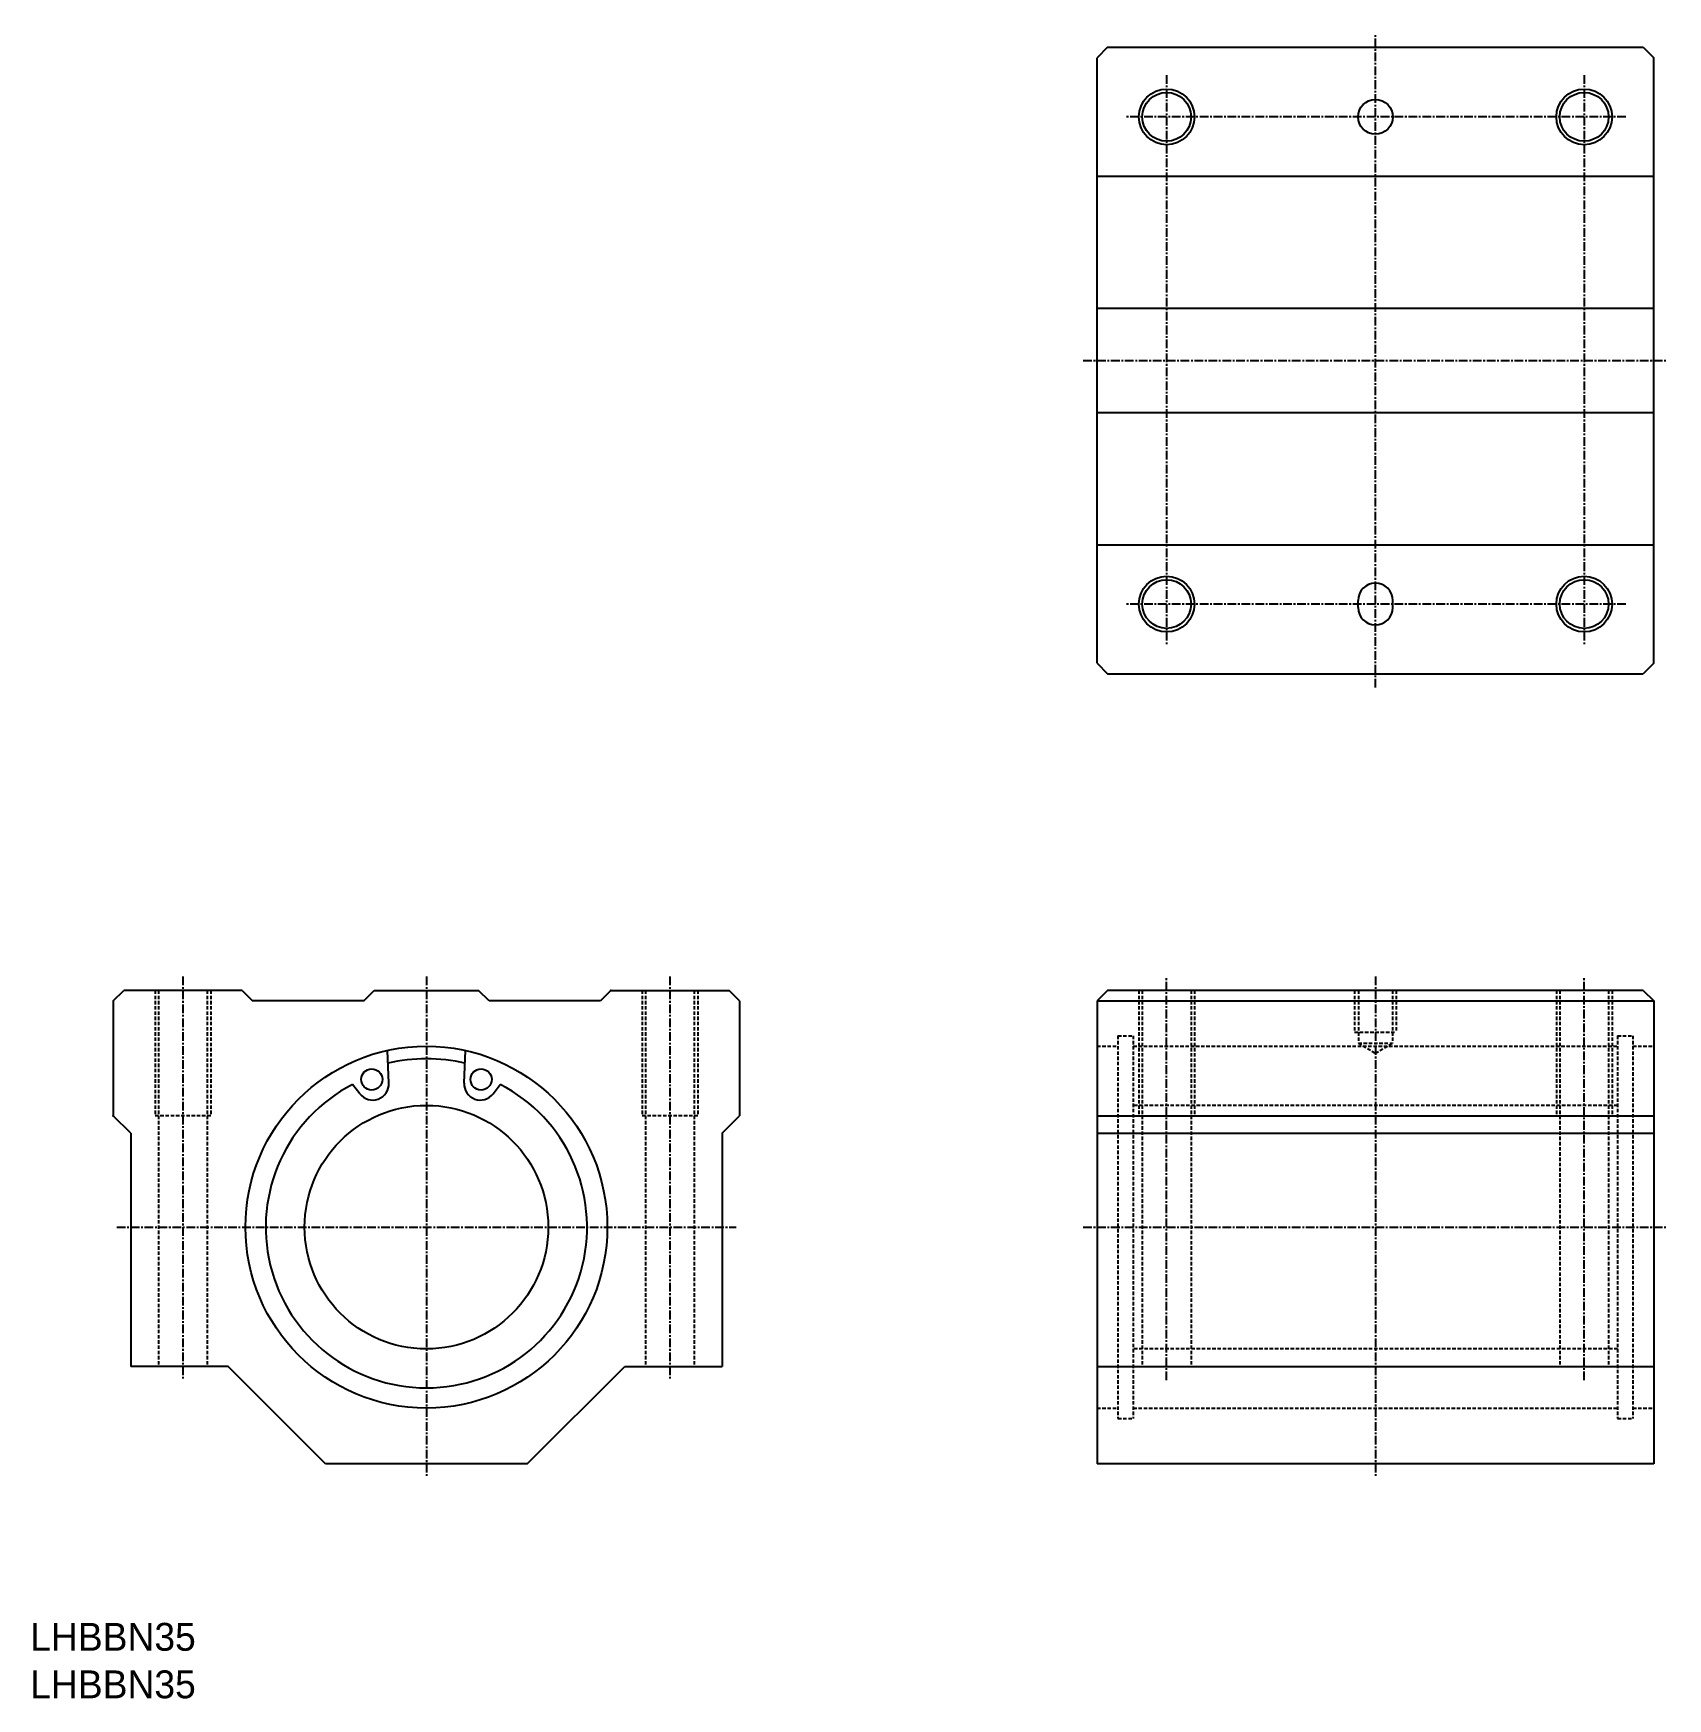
# Model space of a CAD drawing. Extents: x 1384 to 1619, y -1022 to -783.
import ezdxf

# ---------------------------------------------------------------- set-up
doc = ezdxf.new("R2010")
doc.units = 0
doc.linetypes.add('CENTER', pattern=[2, 1.25, -0.25, 0.25, -0.25])
doc.linetypes.add('DASHED', pattern=[0.75, 0.5, -0.25])
doc.layers.get('0').update_dxf_attribs({"linetype": 'CONTINUOUS'})
doc.layers.add('CENTER', color=1, linetype='CENTER')

msp = doc.modelspace()

# ---------------------------------------------------------------- linework, layer by layer
at = {"color": 7, "linetype": 'CONTINUOUS'}
for p, q in [((1538.37, -784.96), (1536.87, -786.46)), ((1536.87, -873.46), (1536.87, -786.46)), ((1538.37, -784.96), (1615.37, -784.96)), ((1615.37, -784.96), (1616.87, -786.46)), ((1616.87, -873.46), (1616.87, -786.46)), ((1536.87, -803.46), (1616.87, -803.46)), ((1536.87, -822.46), (1616.87, -822.46)), ((1536.87, -837.46), (1616.87, -837.46)), ((1536.87, -856.46), (1616.87, -856.46)), ((1574.37, -865.46), (1574.37, -864.46)), ((1579.37, -865.46), (1579.37, -864.46)), ((1536.87, -873.46), (1538.37, -874.96)), ((1538.37, -874.96), (1615.37, -874.96)), ((1616.87, -873.46), (1615.37, -874.96)), ((1395.49, -921.98), (1396.99, -920.48)), ((1413.99, -920.48), (1396.99, -920.48)), ((1413.99, -920.48), (1415.49, -921.98)), ((1431.49, -921.98), (1432.99, -920.48)), ((1432.99, -920.48), (1447.99, -920.48)), ((1449.49, -921.98), (1447.99, -920.48)), ((1466.99, -920.48), (1465.49, -921.98)), ((1466.99, -920.48), (1483.99, -920.48)), ((1485.49, -921.98), (1483.99, -920.48)), ((1538.37, -920.48), (1536.87, -921.98)), ((1615.37, -920.48), (1538.37, -920.48)), ((1615.37, -920.48), (1616.87, -921.98)), ((1395.49, -921.98), (1395.49, -938.48)), ((1431.49, -921.98), (1415.49, -921.98)), ((1465.49, -921.98), (1449.49, -921.98)), ((1485.49, -921.98), (1485.49, -938.48)), ((1536.87, -921.98), (1536.87, -988.48)), ((1536.87, -921.98), (1616.87, -921.98)), ((1616.87, -921.98), (1616.87, -988.48)), ((1435.09, -933.79), (1434.88, -929.08)), ((1445.9, -933.79), (1446.1, -929.08)), ((1430.9, -935.31), (1429.87, -933.97)), ((1450.08, -935.31), (1451.11, -933.97)), ((1397.99, -940.98), (1395.49, -938.48)), ((1482.99, -940.98), (1485.49, -938.48)), ((1536.87, -938.48), (1616.87, -938.48)), ((1397.99, -940.98), (1397.99, -974.48)), ((1397.99, -940.98), (1397.99, -974.48)), ((1482.99, -940.98), (1482.99, -974.48)), ((1536.87, -940.98), (1616.87, -940.98)), ((1411.99, -974.48), (1397.99, -974.48)), ((1425.99, -988.48), (1411.99, -974.48)), ((1454.99, -988.48), (1468.99, -974.48)), ((1468.99, -974.48), (1482.99, -974.48)), ((1536.87, -974.48), (1616.87, -974.48)), ((1454.99, -988.48), (1425.99, -988.48)), ((1616.87, -988.48), (1536.87, -988.48))]:
    msp.add_line(p, q, dxfattribs=at)
at = {"color": 3, "linetype": 'DASHED'}
for p, q in [((1401.49, -920.48), (1401.49, -938.48)), ((1401.99, -920.48), (1401.99, -974.48)), ((1408.99, -920.48), (1408.99, -974.48)), ((1409.49, -920.48), (1409.49, -938.48)), ((1471.49, -920.48), (1471.49, -938.48)), ((1471.99, -920.48), (1471.99, -974.48)), ((1478.99, -920.48), (1478.99, -974.48)), ((1479.49, -920.48), (1479.49, -938.48)), ((1542.87, -920.48), (1542.87, -938.48)), ((1543.37, -920.48), (1543.37, -974.48)), ((1550.37, -920.48), (1550.37, -974.48)), ((1550.87, -920.48), (1550.87, -938.48)), ((1573.87, -920.48), (1573.87, -926.48)), ((1574.42, -920.48), (1574.42, -928.06)), ((1579.32, -920.48), (1579.32, -928.06)), ((1579.87, -920.48), (1579.87, -926.48)), ((1602.87, -920.48), (1602.87, -938.48)), ((1603.37, -920.48), (1603.37, -974.48)), ((1610.37, -920.48), (1610.37, -974.48)), ((1610.87, -920.48), (1610.87, -938.48)), ((1539.87, -926.98), (1539.87, -981.98)), ((1539.87, -926.98), (1542.07, -926.98)), ((1542.07, -926.98), (1542.07, -981.98)), ((1573.87, -926.48), (1579.87, -926.48)), ((1574.42, -928.06), (1576.87, -929.48)), ((1574.42, -928.06), (1579.32, -928.06)), ((1576.87, -929.48), (1579.32, -928.06)), ((1611.67, -926.98), (1611.67, -981.98)), ((1611.67, -926.98), (1613.87, -926.98)), ((1613.87, -926.98), (1613.87, -981.98)), ((1536.87, -928.48), (1539.87, -928.48)), ((1542.07, -928.48), (1611.67, -928.48)), ((1613.87, -928.48), (1616.87, -928.48)), ((1611.67, -936.98), (1542.07, -936.98)), ((1409.49, -938.48), (1401.49, -938.48)), ((1479.49, -938.48), (1471.49, -938.48)), ((1611.67, -971.98), (1542.07, -971.98)), ((1536.87, -980.48), (1539.87, -980.48)), ((1542.07, -980.48), (1611.67, -980.48)), ((1613.87, -980.48), (1616.87, -980.48)), ((1539.87, -981.98), (1542.07, -981.98)), ((1611.67, -981.98), (1613.87, -981.98))]:
    msp.add_line(p, q, dxfattribs=at)
at = {"color": 3, "linetype": 'CONTINUOUS'}
for centre in [(1546.87, -794.96), (1606.87, -794.96), (1546.87, -864.96), (1606.87, -864.96)]:
    msp.add_circle(centre, 4, dxfattribs=at)
at = {"color": 7, "linetype": 'CONTINUOUS'}
for centre, radius in [((1546.87, -794.96), 3.5), ((1606.87, -794.96), 3.5), ((1576.87, -794.96), 2.5), ((1546.87, -864.96), 3.5), ((1606.87, -864.96), 3.5), ((1440.49, -954.48), 26), ((1432.64, -933.26), 1.52), ((1448.35, -933.26), 1.52), ((1440.49, -954.48), 17.5)]:
    msp.add_circle(centre, radius, dxfattribs=at)
for centre, radius, start, end in [((1576.87, -864.46), 2.5, 0, 180), ((1576.87, -865.46), 2.5, 180, 0), ((1440.49, -954.73), 24.44, 76.9236, 103.0764), ((1440.49, -954.48), 23.09, 117.3733, 62.6267), ((1432.76, -933.89), 2.33, 217.5057, 2.4933), ((1448.23, -933.89), 2.33, 177.5067, 322.4943)]:
    msp.add_arc(centre, radius, start, end, dxfattribs=at)
for p in [(1576.87, -861.96), (1576.87, -867.96)]:
    msp.add_point(p, dxfattribs=at)
at = {"color": 13}
for p in [(1466.99, -920.48), (1395.49, -938.48)]:
    msp.add_point(p, dxfattribs=at)
at = {"layer": 'CENTER', "color": 1, "linetype": 'CENTER'}
for p, q in [((1576.87, -876.96), (1576.87, -782.96)), ((1546.87, -788.96), (1546.87, -870.96)), ((1606.87, -788.96), (1606.87, -870.96)), ((1612.87, -794.96), (1540.87, -794.96)), ((1534.87, -829.96), (1618.87, -829.96)), ((1612.87, -864.96), (1540.87, -864.96)), ((1405.49, -918.48), (1405.49, -976.48)), ((1440.49, -918.48), (1440.49, -990.48)), ((1475.49, -918.48), (1475.49, -976.48)), ((1546.87, -976.48), (1546.87, -918.48)), ((1576.87, -918.48), (1576.87, -990.48)), ((1606.87, -976.48), (1606.87, -918.48)), ((1395.99, -954.48), (1484.99, -954.48)), ((1534.87, -954.48), (1618.87, -954.48))]:
    msp.add_line(p, q, dxfattribs=at)

# ---------------------------------------------------------------- texts
at = {"color": 7, "linetype": 'CONTINUOUS'}
for p in [(1383.56, -1015.34), (1383.56, -1022.17)]:
    msp.add_text('LHBBN35', height=4, dxfattribs=at).set_placement(p)

doc.saveas('drawing.dxf')
